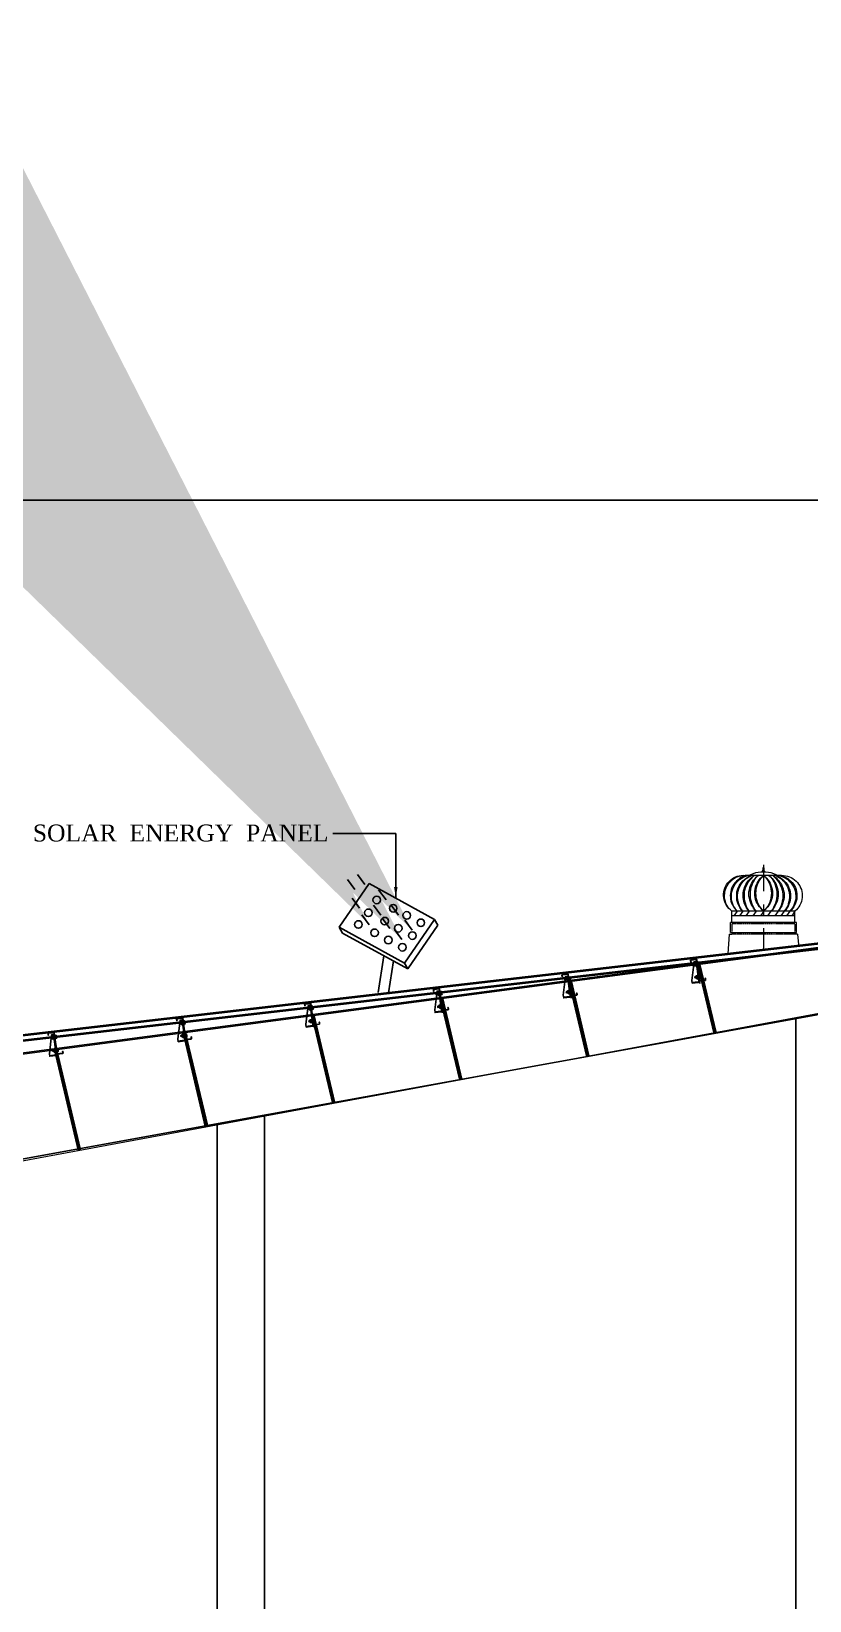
# Model space of a CAD drawing. Header units: metres. Extents: x 98347 to 98865, y -7394 to -7177.
# Drawn here: x 98578.11 to 98585.5, y -7303.93 to -7289.02 of the extents above; entities that cross this region are included whole.
import ezdxf

# ---------------------------------------------------------------- set-up
doc = ezdxf.new("R2010")
doc.units = ezdxf.units.M
doc.header["$LTSCALE"] = 0.5
doc.header["$MEASUREMENT"] = 0
doc.linetypes.add('DASHDOT', pattern=[1, 0.5, -0.25, 0, -0.25])
doc.layers.get('0').update_dxf_attribs({"color": 30, "lineweight": 40})
for name, color, linetype in [('COLUMN', 5, 'Continuous'), ('JSC-1A-Thin', 254, 'Continuous'), ('JSC-G-Grid Line', 250, 'DASHDOT'), ('JSC-H-Dimension', 251, 'Continuous'), ('JSC-U-Steel', 21, 'Continuous'), ('OBJ', 5, 'Continuous')]:
    doc.layers.add(name, color=color, linetype=linetype)
for name, color, linetype, lineweight in [('DIM', 5, 'Continuous', 25), ('JSC-4D-Bolt', 240, 'Continuous', 18), ('STEEL', 7, 'Continuous', 9)]:
    doc.layers.add(name, color=color, linetype=linetype, lineweight=lineweight)
doc.styles.add('DIM', font='times.ttf')
doc.styles.get("Standard").update_dxf_attribs({"font": 'times.ttf'})
doc.styles.add('style1', font='pala.ttf')
doc.dimstyles.new('Copy(5) of Standard1', dxfattribs={"dimtxt": 9, "dimasz": 12, "dimexe": 0, "dimexo": 0, "dimgap": 0.8, "dimtad": 2, "dimtoh": 1, "dimdec": 1, "dimlfac": 1.025, "dimzin": 0, "dimdsep": 46, "dimlunit": 4, "dimtxsty": 'style1', "dimcen": 0, "dimclrd": 4, "dimclre": 4, "dimclrt": 3, "dimazin": 0, "dimtfac": 1, "dimtdec": 1, "dimtofl": 0, "dimtmove": 1, "dimatfit": 2, "dimfxl": 0, "dimfrac": 2, "dimtolj": 1, "dimtzin": 0, "dimlwd": -1, "dimlwe": -1, "dimarcsym": 0})
doc.dimstyles.get("Standard").update_dxf_attribs({"dimtxt": 0.18, "dimasz": 0.18, "dimexe": 0.18, "dimexo": 0.0625, "dimgap": 0.09, "dimtad": 0, "dimtih": 1, "dimtoh": 1, "dimdec": 4, "dimzin": 0, "dimdsep": 46, "dimlunit": 4, "dimtxsty": 'Standard', "dimcen": 0.09, "dimadec": 0, "dimazin": 0, "dimtfac": 1, "dimtdec": 4, "dimtofl": 0, "dimtmove": 0, "dimatfit": 3, "dimfxl": 0, "dimtolj": 1, "dimtzin": 0, "dimarcsym": 0})

# ---------------------------------------------------------------- blocks, each defined once
blk = doc.blocks.new('A$C634C78A7')
at = {"layer": 'JSC-4D-Bolt', "linetype": 'Continuous', "lineweight": 9}
for p, q in [((-82.8, 84.9), (-82.8, 97.4)), ((-53.3, 91.1), (-82.8, 91.1)), ((-82.1, 99.5), (-76.7, 99.5)), ((-82.1, 95.3), (-61.5, 95.3)), ((-82.1, 87), (-61.5, 87)), ((-82.1, 82.8), (-76.7, 82.8)), ((-79.4, 91.1), (-67.1, 91.1)), ((-76.7, 82.8), (-76.7, 99.5)), ((-66.6, 91.1), (-76.5, 91.1)), ((-74.7, 82.8), (-74.7, 99.5)), ((-70.3, 82.8), (-70.3, 99.5)), ((-61.5, 99.5), (-68.3, 99.5)), ((-68.3, 82.8), (-68.3, 99.5)), ((-61.5, 82.8), (-68.3, 82.8)), ((-60.8, 84.9), (-60.8, 97.4)), ((-60.8, 95), (-60.3, 94.6)), ((-58.4, 87.7), (-60.8, 94.1)), ((-58.9, 87), (-60.8, 92.1)), ((-59.9, 87.7), (-60.8, 90.1)), ((-60.4, 87), (-60.8, 88.1)), ((-60.8, 87), (-60.4, 87)), ((-60.4, 87), (-59.9, 87.7)), ((-60.3, 94.6), (-59.8, 95.3)), ((-57.4, 87), (-60.3, 94.6)), ((-59.9, 87.7), (-58.9, 87)), ((-56.9, 87.7), (-59.8, 95.3)), ((-59.8, 95.3), (-58.8, 94.6)), ((-58.9, 87), (-58.4, 87.7)), ((-58.8, 94.6), (-58.3, 95.3)), ((-55.9, 87), (-58.8, 94.6)), ((-58.4, 87.7), (-57.4, 87)), ((-55.5, 87.7), (-58.3, 95.3)), ((-58.3, 95.3), (-57.3, 94.6)), ((-57.4, 87), (-56.9, 87.7)), ((-57.3, 94.6), (-56.8, 95.3)), ((-54.5, 87), (-57.3, 94.6)), ((-56.9, 87.7), (-55.9, 87)), ((-54, 87.7), (-56.8, 95.3)), ((-56.8, 95.3), (-55.8, 94.6)), ((-55.9, 87), (-55.5, 87.7)), ((-55.8, 94.6), (-55.3, 95.3)), ((-54.1, 90), (-55.8, 94.6)), ((-55.5, 87.7), (-54.5, 87)), ((-54.2, 92.3), (-55.3, 95.3)), ((-55.3, 95.3), (-54.3, 94.6)), ((-54.5, 87), (-54, 87.7)), ((-54, 87.7), (-54.3, 94.6)), ((-54.3, 94.6), (-53.3, 91.1)), ((-54, 87.7), (-53.3, 91.1)), ((-82.8, 19.9), (-82.8, 32.5)), ((-53.3, 26.2), (-82.8, 26.2)), ((-82.1, 34.5), (-76.7, 34.5)), ((-82.1, 30.4), (-61.5, 30.4)), ((-82.1, 22), (-61.5, 22)), ((-82.1, 17.8), (-76.7, 17.8)), ((-79.4, 26.2), (-67.1, 26.2)), ((-76.7, 17.8), (-76.7, 34.5)), ((-66.6, 26.2), (-76.5, 26.2)), ((-74.7, 17.8), (-74.7, 34.5)), ((-70.3, 17.8), (-70.3, 34.5)), ((-61.5, 34.5), (-68.3, 34.5)), ((-68.3, 17.8), (-68.3, 34.5)), ((-61.5, 17.8), (-68.3, 17.8)), ((-60.8, 19.9), (-60.8, 32.5)), ((-60.8, 30), (-60.3, 29.7)), ((-58.4, 22.7), (-60.8, 29.1)), ((-58.9, 22), (-60.8, 27.1)), ((-59.9, 22.7), (-60.8, 25.1)), ((-60.4, 22), (-60.8, 23.1)), ((-60.8, 22), (-60.4, 22)), ((-60.4, 22), (-59.9, 22.7)), ((-60.3, 29.7), (-59.8, 30.4)), ((-57.4, 22), (-60.3, 29.7)), ((-59.9, 22.7), (-58.9, 22)), ((-56.9, 22.7), (-59.8, 30.4)), ((-59.8, 30.4), (-58.8, 29.7)), ((-58.9, 22), (-58.4, 22.7)), ((-58.8, 29.7), (-58.3, 30.4)), ((-55.9, 22), (-58.8, 29.7)), ((-58.4, 22.7), (-57.4, 22)), ((-55.5, 22.7), (-58.3, 30.4)), ((-58.3, 30.4), (-57.3, 29.7)), ((-57.4, 22), (-56.9, 22.7)), ((-57.3, 29.7), (-56.8, 30.4)), ((-54.5, 22), (-57.3, 29.7)), ((-56.9, 22.7), (-55.9, 22)), ((-54, 22.7), (-56.8, 30.4)), ((-56.8, 30.4), (-55.8, 29.7)), ((-55.9, 22), (-55.5, 22.7)), ((-55.8, 29.7), (-55.3, 30.4)), ((-54.1, 25), (-55.8, 29.7)), ((-55.5, 22.7), (-54.5, 22)), ((-54.2, 27.4), (-55.3, 30.4)), ((-55.3, 30.4), (-54.3, 29.7)), ((-54.5, 22), (-54, 22.7)), ((-54, 22.7), (-54.3, 29.7)), ((-54.3, 29.7), (-53.3, 26.2)), ((-54, 22.7), (-53.3, 26.2))]:
    blk.add_line(p, q, dxfattribs=at)
for centre, radius, start, end in [((-79.3, 97.4), 3.48, 143.12983, 216.86963), ((-69.9, 91.1), 12.9, 161.07509, 198.92437), ((-79.3, 84.9), 3.48, 143.12983, 216.86963), ((-75.7, 99.5), 1, 0, 180), ((-75.7, 82.8), 1, 180, 0), ((-69.3, 99.5), 1, 0, 180), ((-69.3, 82.8), 1, 180, 0), ((-64.3, 97.4), 3.48, 323.12983, 36.86963), ((-73.7, 91.1), 12.9, 341.07509, 18.92437), ((-64.3, 84.9), 3.48, 323.12983, 36.86963), ((-79.3, 32.5), 3.48, 143.12983, 216.86963), ((-69.9, 26.2), 12.9, 161.07509, 198.92437), ((-79.3, 19.9), 3.48, 143.12983, 216.86963), ((-75.7, 34.5), 1, 0, 180), ((-75.7, 17.8), 1, 180, 0), ((-69.3, 34.5), 1, 0, 180), ((-69.3, 17.8), 1, 180, 0), ((-64.3, 32.5), 3.48, 323.12983, 36.86963), ((-73.7, 26.2), 12.9, 341.07509, 18.92437), ((-64.3, 19.9), 3.48, 323.12983, 36.86963)]:
    blk.add_arc(centre, radius, start, end, dxfattribs=at)
at = {"layer": 'JSC-G-Grid Line'}
blk.add_line((-73.4, 121.1), (-73.4, -5.8), dxfattribs=at)
at = {"layer": 'JSC-U-Steel'}
for points in [[(-44.6, 105), (-43.3, 105), (-43.3, 112.8, 0.414214), (-45.9, 115.4), (-72.1, 115.4, 0.414214), (-74.7, 112.8), (-74.7, 9.1, -0.414214), (-77.4, 6.5), (-100.9, 6.5, -0.414214), (-103.5, 9.1), (-103.5, 15.6), (-104.8, 15.6), (-104.8, 7.8, 0.414214), (-102.2, 5.1), (-76, 5.1, 0.414214), (-73.4, 7.8), (-73.4, 111.5, -0.414214), (-70.8, 114.1), (-47.3, 114.1, -0.414214), (-44.6, 111.5), (-44.6, 105)], [(-70.3, 104.8), (-70.3, 5.8, 0.414214), (-67.6, 3.1), (-36.7, 3.1)]]:
    blk.add_lwpolyline(points, format="xyb", dxfattribs=at)
blk.add_lwpolyline([(-36.7, 13.1), (-36.7, 0), (-67.6, 0, -0.414214), (-73.4, 5.8), (-73.4, 104.8), (-60.3, 104.8)], format="xyb", close=True, dxfattribs=at)
blk = doc.blocks.new('VGSGGG')
at = {"layer": 'JSC-1A-Thin', "lineweight": 9, "extrusion": (-0.000697341, -0.000131776, 1)}
blk.add_line((93333.973, -4535.175, 0), (93333.983, -4535.274), dxfattribs=at)
at = {"layer": 'JSC-1A-Thin', "lineweight": 9, "extrusion": (-0.000697341, -0.000131776, 1), "elevation": -64.488}
for points in [[(93333.327, -4534.965), (93333.312, -4534.954), (93333.299, -4534.94), (93333.286, -4534.926), (93333.276, -4534.911), (93333.266, -4534.894), (93333.259, -4534.878), (93333.254, -4534.859), (93333.25, -4534.84), (93333.248, -4534.821), (93333.248, -4534.802), (93333.25, -4534.783), (93333.254, -4534.765), (93333.259, -4534.747), (93333.267, -4534.73), (93333.276, -4534.714), (93333.287, -4534.698), (93333.3, -4534.683), (93333.313, -4534.671), (93333.328, -4534.659), (93333.343, -4534.65), (93333.361, -4534.641), (93333.378, -4534.634), (93333.397, -4534.629), (93333.415, -4534.626), (93333.434, -4534.625), (93333.453, -4534.626)], [(93333.326, -4534.966), (93333.312, -4534.954), (93333.299, -4534.939), (93333.288, -4534.924), (93333.278, -4534.908), (93333.27, -4534.89), (93333.265, -4534.873), (93333.26, -4534.855), (93333.257, -4534.836), (93333.257, -4534.817), (93333.258, -4534.798), (93333.261, -4534.779), (93333.266, -4534.76), (93333.272, -4534.743), (93333.281, -4534.725), (93333.291, -4534.709), (93333.302, -4534.695), (93333.315, -4534.681), (93333.329, -4534.668), (93333.345, -4534.656), (93333.361, -4534.647), (93333.378, -4534.64), (93333.396, -4534.633), (93333.415, -4534.629), (93333.433, -4534.627), (93333.452, -4534.626)], [(93333.489, -4534.626), (93333.47, -4534.628), (93333.451, -4534.633), (93333.433, -4534.639), (93333.416, -4534.647), (93333.4, -4534.656), (93333.385, -4534.668), (93333.37, -4534.68), (93333.357, -4534.694), (93333.345, -4534.708), (93333.336, -4534.725), (93333.327, -4534.742), (93333.32, -4534.76), (93333.315, -4534.778), (93333.312, -4534.797), (93333.311, -4534.816), (93333.312, -4534.835), (93333.314, -4534.853), (93333.318, -4534.872), (93333.324, -4534.89), (93333.332, -4534.907), (93333.341, -4534.924), (93333.351, -4534.939), (93333.364, -4534.954), (93333.378, -4534.966), (93333.365, -4534.951), (93333.353, -4534.935), (93333.343, -4534.918), (93333.336, -4534.9), (93333.329, -4534.881), (93333.324, -4534.862), (93333.322, -4534.842), (93333.322, -4534.821), (93333.323, -4534.802), (93333.326, -4534.783), (93333.332, -4534.763), (93333.339, -4534.745), (93333.347, -4534.727), (93333.358, -4534.71), (93333.37, -4534.695), (93333.384, -4534.68), (93333.398, -4534.666), (93333.414, -4534.655), (93333.432, -4534.645), (93333.45, -4534.637), (93333.468, -4534.631), (93333.488, -4534.627)], [(93333.431, -4534.966), (93333.418, -4534.952), (93333.406, -4534.936), (93333.395, -4534.918), (93333.387, -4534.9), (93333.38, -4534.882), (93333.375, -4534.862), (93333.372, -4534.842), (93333.372, -4534.823), (93333.372, -4534.802), (93333.375, -4534.782), (93333.38, -4534.763), (93333.387, -4534.744), (93333.395, -4534.726), (93333.405, -4534.709), (93333.418, -4534.693), (93333.431, -4534.678), (93333.445, -4534.664), (93333.461, -4534.652), (93333.478, -4534.642), (93333.496, -4534.633), (93333.515, -4534.627)], [(93333.431, -4534.965), (93333.419, -4534.949), (93333.409, -4534.933), (93333.399, -4534.915), (93333.392, -4534.896), (93333.387, -4534.875), (93333.383, -4534.855), (93333.381, -4534.836), (93333.381, -4534.815), (93333.383, -4534.794), (93333.387, -4534.775), (93333.393, -4534.755), (93333.401, -4534.736), (93333.41, -4534.719), (93333.421, -4534.701), (93333.433, -4534.685), (93333.447, -4534.671), (93333.463, -4534.657), (93333.479, -4534.645), (93333.497, -4534.635), (93333.515, -4534.626)], [(93333.489, -4534.966), (93333.477, -4534.951), (93333.465, -4534.933), (93333.456, -4534.915), (93333.447, -4534.896), (93333.441, -4534.875), (93333.437, -4534.855), (93333.433, -4534.835), (93333.433, -4534.815), (93333.434, -4534.793), (93333.437, -4534.773), (93333.442, -4534.753), (93333.45, -4534.733), (93333.458, -4534.714), (93333.468, -4534.696), (93333.481, -4534.679), (93333.494, -4534.664), (93333.51, -4534.65), (93333.525, -4534.637), (93333.543, -4534.625)], [(93333.492, -4534.966), (93333.48, -4534.949), (93333.47, -4534.93), (93333.461, -4534.911), (93333.455, -4534.89), (93333.45, -4534.87), (93333.446, -4534.848), (93333.445, -4534.827), (93333.445, -4534.806), (93333.447, -4534.785), (93333.451, -4534.765), (93333.457, -4534.744), (93333.465, -4534.724), (93333.475, -4534.705), (93333.485, -4534.687), (93333.498, -4534.67), (93333.512, -4534.654), (93333.527, -4534.639), (93333.543, -4534.625)], [(93333.799, -4534.626), (93333.453, -4534.626)], [(93333.485, -4534.626), (93333.507, -4534.616), (93333.531, -4534.607), (93333.554, -4534.6), (93333.577, -4534.595), (93333.602, -4534.592), (93333.626, -4534.591), (93333.65, -4534.592), (93333.675, -4534.595), (93333.698, -4534.6), (93333.722, -4534.607), (93333.745, -4534.616), (93333.767, -4534.626)], [(93333.558, -4534.967), (93333.544, -4534.952), (93333.532, -4534.936), (93333.521, -4534.919), (93333.511, -4534.901), (93333.503, -4534.882), (93333.497, -4534.863), (93333.493, -4534.843), (93333.489, -4534.823), (93333.489, -4534.802), (93333.489, -4534.782), (93333.493, -4534.762), (93333.498, -4534.742), (93333.504, -4534.723), (93333.512, -4534.704), (93333.523, -4534.687), (93333.533, -4534.67), (93333.547, -4534.654), (93333.561, -4534.639), (93333.577, -4534.626)], [(93333.559, -4534.966), (93333.546, -4534.949), (93333.534, -4534.93), (93333.524, -4534.91), (93333.516, -4534.89), (93333.51, -4534.869), (93333.505, -4534.847), (93333.502, -4534.825), (93333.502, -4534.803), (93333.503, -4534.781), (93333.506, -4534.76), (93333.511, -4534.737), (93333.518, -4534.717), (93333.526, -4534.697), (93333.537, -4534.677), (93333.548, -4534.659), (93333.562, -4534.641), (93333.577, -4534.625)], [(93333.63, -4534.965), (93333.615, -4534.953), (93333.601, -4534.939), (93333.588, -4534.925), (93333.577, -4534.909), (93333.567, -4534.891), (93333.558, -4534.873), (93333.552, -4534.855), (93333.548, -4534.836), (93333.544, -4534.816), (93333.544, -4534.796), (93333.544, -4534.776), (93333.548, -4534.757), (93333.552, -4534.737), (93333.558, -4534.719), (93333.566, -4534.701), (93333.575, -4534.684), (93333.586, -4534.668), (93333.599, -4534.653), (93333.613, -4534.639), (93333.629, -4534.626)], [(93333.63, -4534.966), (93333.615, -4534.951), (93333.602, -4534.935), (93333.589, -4534.917), (93333.579, -4534.899), (93333.57, -4534.88), (93333.564, -4534.859), (93333.558, -4534.838), (93333.556, -4534.817), (93333.555, -4534.796), (93333.556, -4534.775), (93333.558, -4534.754), (93333.564, -4534.733), (93333.57, -4534.713), (93333.579, -4534.693), (93333.589, -4534.675), (93333.602, -4534.657), (93333.615, -4534.641), (93333.63, -4534.626)], [(93333.638, -4534.583), (93333.615, -4534.583), (93333.615, -4534.591), (93333.638, -4534.591), (93333.638, -4534.583)], [(93333.631, -4534.554), (93333.622, -4534.554)], [(93333.622, -4534.554), (93333.622, -4534.583)], [(93333.627, -4534.626), (93333.642, -4534.639), (93333.656, -4534.653), (93333.669, -4534.668), (93333.68, -4534.684), (93333.69, -4534.701), (93333.698, -4534.719), (93333.704, -4534.737), (93333.708, -4534.757), (93333.711, -4534.776), (93333.712, -4534.796), (93333.711, -4534.816), (93333.708, -4534.836), (93333.703, -4534.855), (93333.697, -4534.873), (93333.689, -4534.891), (93333.679, -4534.909), (93333.668, -4534.925), (93333.655, -4534.939), (93333.641, -4534.953), (93333.625, -4534.965)], [(93333.626, -4534.626), (93333.642, -4534.641), (93333.655, -4534.657), (93333.667, -4534.675), (93333.677, -4534.693), (93333.686, -4534.713), (93333.693, -4534.733), (93333.698, -4534.754), (93333.701, -4534.775), (93333.702, -4534.796), (93333.701, -4534.817), (93333.698, -4534.838), (93333.693, -4534.859), (93333.686, -4534.88), (93333.677, -4534.899), (93333.667, -4534.917), (93333.655, -4534.935), (93333.642, -4534.951), (93333.626, -4534.966)], [(93333.631, -4534.554), (93333.631, -4534.583)], [(93333.679, -4534.626), (93333.694, -4534.639), (93333.709, -4534.654), (93333.722, -4534.67), (93333.733, -4534.687), (93333.743, -4534.704), (93333.751, -4534.723), (93333.758, -4534.742), (93333.763, -4534.762), (93333.766, -4534.782), (93333.767, -4534.802), (93333.766, -4534.823), (93333.763, -4534.843), (93333.759, -4534.863), (93333.753, -4534.882), (93333.744, -4534.901), (93333.735, -4534.919), (93333.723, -4534.936), (93333.711, -4534.952), (93333.697, -4534.967)], [(93333.679, -4534.625), (93333.694, -4534.641), (93333.708, -4534.659), (93333.72, -4534.677), (93333.73, -4534.697), (93333.739, -4534.717), (93333.745, -4534.737), (93333.751, -4534.76), (93333.753, -4534.781), (93333.755, -4534.803), (93333.754, -4534.825), (93333.751, -4534.847), (93333.747, -4534.869), (93333.74, -4534.89), (93333.732, -4534.91), (93333.722, -4534.93), (93333.711, -4534.949), (93333.697, -4534.966)], [(93333.713, -4534.625), (93333.73, -4534.637), (93333.746, -4534.65), (93333.761, -4534.664), (93333.775, -4534.679), (93333.787, -4534.696), (93333.797, -4534.714), (93333.806, -4534.733), (93333.813, -4534.753), (93333.818, -4534.773), (93333.822, -4534.793), (93333.823, -4534.815), (93333.822, -4534.835), (93333.82, -4534.855), (93333.815, -4534.875), (93333.809, -4534.896), (93333.8, -4534.915), (93333.79, -4534.933), (93333.779, -4534.951), (93333.766, -4534.966)], [(93333.713, -4534.625), (93333.729, -4534.639), (93333.744, -4534.654), (93333.758, -4534.67), (93333.77, -4534.687), (93333.781, -4534.705), (93333.79, -4534.724), (93333.799, -4534.744), (93333.805, -4534.765), (93333.808, -4534.785), (93333.811, -4534.806), (93333.811, -4534.827), (93333.81, -4534.848), (93333.806, -4534.87), (93333.801, -4534.89), (93333.794, -4534.911), (93333.786, -4534.93), (93333.776, -4534.949), (93333.763, -4534.966)], [(93333.74, -4534.626), (93333.759, -4534.635), (93333.776, -4534.645), (93333.793, -4534.657), (93333.808, -4534.671), (93333.822, -4534.685), (93333.834, -4534.701), (93333.845, -4534.719), (93333.855, -4534.736), (93333.862, -4534.755), (93333.868, -4534.775), (93333.872, -4534.794), (93333.875, -4534.815), (93333.875, -4534.836), (93333.872, -4534.855), (93333.869, -4534.875), (93333.863, -4534.896), (93333.857, -4534.915), (93333.847, -4534.933), (93333.836, -4534.949), (93333.824, -4534.965)], [(93333.74, -4534.627), (93333.759, -4534.633), (93333.778, -4534.642), (93333.794, -4534.652), (93333.811, -4534.664), (93333.825, -4534.678), (93333.838, -4534.693), (93333.851, -4534.709), (93333.861, -4534.726), (93333.869, -4534.744), (93333.876, -4534.763), (93333.88, -4534.782), (93333.884, -4534.802), (93333.884, -4534.823), (93333.884, -4534.842), (93333.88, -4534.862), (93333.876, -4534.882), (93333.869, -4534.9), (93333.86, -4534.918), (93333.85, -4534.936), (93333.838, -4534.952), (93333.824, -4534.966)], [(93333.767, -4534.626), (93333.786, -4534.628), (93333.805, -4534.633), (93333.823, -4534.639), (93333.84, -4534.647), (93333.857, -4534.656), (93333.872, -4534.668), (93333.886, -4534.68), (93333.899, -4534.694), (93333.912, -4534.708), (93333.921, -4534.725), (93333.93, -4534.742), (93333.936, -4534.76), (93333.941, -4534.778), (93333.944, -4534.797), (93333.945, -4534.816), (93333.945, -4534.835), (93333.943, -4534.853), (93333.939, -4534.872), (93333.932, -4534.89), (93333.924, -4534.907), (93333.916, -4534.924), (93333.905, -4534.939), (93333.893, -4534.954), (93333.878, -4534.966)], [(93333.767, -4534.627), (93333.787, -4534.631), (93333.805, -4534.637), (93333.824, -4534.645), (93333.841, -4534.655), (93333.857, -4534.666), (93333.872, -4534.68), (93333.886, -4534.695), (93333.897, -4534.71), (93333.908, -4534.727), (93333.917, -4534.745), (93333.924, -4534.763), (93333.93, -4534.783), (93333.932, -4534.802), (93333.934, -4534.821), (93333.933, -4534.842), (93333.931, -4534.862), (93333.926, -4534.881), (93333.92, -4534.9), (93333.912, -4534.918), (93333.903, -4534.935), (93333.891, -4534.951), (93333.878, -4534.966)], [(93333.799, -4534.626), (93333.818, -4534.627), (93333.836, -4534.629), (93333.856, -4534.633), (93333.873, -4534.64), (93333.891, -4534.647), (93333.907, -4534.656), (93333.923, -4534.668), (93333.937, -4534.681), (93333.95, -4534.695), (93333.961, -4534.709), (93333.971, -4534.725), (93333.98, -4534.743), (93333.987, -4534.76), (93333.991, -4534.779), (93333.994, -4534.798), (93333.995, -4534.817), (93333.995, -4534.836), (93333.991, -4534.855), (93333.987, -4534.873), (93333.981, -4534.89), (93333.973, -4534.908), (93333.964, -4534.924), (93333.953, -4534.939), (93333.94, -4534.954), (93333.926, -4534.966)], [(93333.941, -4535.075), (93333.312, -4535.075)], [(93333.312, -4535.17), (93333.941, -4535.17), (93333.941, -4535.075)], [(93333.312, -4535.17), (93333.312, -4535.075)], [(93333.926, -4534.966), (93333.326, -4534.966)], [(93333.326, -4535.075), (93333.326, -4534.966)], [(93333.926, -4535.009), (93333.326, -4535.009)], [(93333.328, -4535.085), (93333.326, -4535.085)], [(93333.326, -4535.085), (93333.326, -4535.087)], [(93333.326, -4535.088), (93333.326, -4535.089)], [(93333.326, -4535.091), (93333.326, -4535.092)], [(93333.33, -4535.085), (93333.328, -4535.085)], [(93333.332, -4535.085), (93333.331, -4535.085)], [(93333.336, -4535.085), (93333.333, -4535.085)], [(93333.338, -4535.085), (93333.337, -4535.085)], [(93333.341, -4535.085), (93333.339, -4535.085)], [(93333.343, -4535.085), (93333.341, -4535.085)], [(93333.376, -4534.966), (93333.345, -4535.009)], [(93333.347, -4535.085), (93333.345, -4535.085)], [(93333.349, -4535.085), (93333.347, -4535.085)], [(93333.351, -4535.085), (93333.35, -4535.085)], [(93333.355, -4535.085), (93333.352, -4535.085)], [(93333.357, -4535.085), (93333.355, -4535.085)], [(93333.36, -4535.085), (93333.358, -4535.085)], [(93333.363, -4535.085), (93333.36, -4535.085)], [(93333.366, -4535.085), (93333.364, -4535.085)], [(93333.368, -4535.085), (93333.366, -4535.085)], [(93333.37, -4535.085), (93333.369, -4535.085)], [(93333.374, -4535.085), (93333.372, -4535.085)], [(93333.376, -4535.085), (93333.374, -4535.085)], [(93333.378, -4535.085), (93333.377, -4535.085)], [(93333.382, -4535.085), (93333.379, -4535.085)], [(93333.385, -4535.085), (93333.383, -4535.085)], [(93333.387, -4535.085), (93333.385, -4535.085)], [(93333.39, -4535.085), (93333.388, -4535.085)], [(93333.393, -4535.085), (93333.391, -4535.085)], [(93333.395, -4535.085), (93333.393, -4535.085)], [(93333.397, -4535.085), (93333.396, -4535.085)], [(93333.401, -4535.085), (93333.398, -4535.085)], [(93333.431, -4534.966), (93333.399, -4535.009)], [(93333.404, -4535.085), (93333.401, -4535.085)], [(93333.406, -4535.085), (93333.404, -4535.085)], [(93333.409, -4535.085), (93333.407, -4535.085)], [(93333.412, -4535.085), (93333.41, -4535.085)], [(93333.414, -4535.085), (93333.412, -4535.085)], [(93333.416, -4535.085), (93333.415, -4535.085)], [(93333.42, -4535.085), (93333.418, -4535.085)], [(93333.422, -4535.085), (93333.42, -4535.085)], [(93333.424, -4535.085), (93333.423, -4535.085)], [(93333.428, -4535.085), (93333.427, -4535.085)], [(93333.431, -4535.085), (93333.429, -4535.085)], [(93333.433, -4535.085), (93333.431, -4535.085)], [(93333.436, -4535.085), (93333.434, -4535.085)], [(93333.439, -4535.085), (93333.437, -4535.085)], [(93333.441, -4535.085), (93333.439, -4535.085)], [(93333.443, -4535.085), (93333.442, -4535.085)], [(93333.447, -4535.085), (93333.445, -4535.085)], [(93333.45, -4535.085), (93333.447, -4535.085)], [(93333.452, -4535.085), (93333.45, -4535.085)], [(93333.455, -4535.085), (93333.453, -4535.085)], [(93333.458, -4535.085), (93333.456, -4535.085)], [(93333.491, -4534.966), (93333.458, -4535.009)], [(93333.46, -4535.085), (93333.458, -4535.085)], [(93333.463, -4535.085), (93333.461, -4535.085)], [(93333.466, -4535.085), (93333.464, -4535.085)], [(93333.468, -4535.085), (93333.466, -4535.085)], [(93333.47, -4535.085), (93333.469, -4535.085)], [(93333.474, -4535.085), (93333.473, -4535.085)], [(93333.477, -4535.085), (93333.475, -4535.085)], [(93333.479, -4535.085), (93333.477, -4535.085)], [(93333.482, -4535.085), (93333.48, -4535.085)], [(93333.485, -4535.085), (93333.483, -4535.085)], [(93333.487, -4535.085), (93333.485, -4535.085)], [(93333.489, -4535.085), (93333.488, -4535.085)], [(93333.493, -4535.085), (93333.491, -4535.085)], [(93333.496, -4535.085), (93333.493, -4535.085)], [(93333.498, -4535.085), (93333.496, -4535.085)], [(93333.501, -4535.085), (93333.5, -4535.085)], [(93333.504, -4535.085), (93333.502, -4535.085)], [(93333.506, -4535.085), (93333.504, -4535.085)], [(93333.509, -4535.085), (93333.507, -4535.085)], [(93333.512, -4535.085), (93333.51, -4535.085)], [(93333.514, -4535.085), (93333.512, -4535.085)], [(93333.518, -4535.085), (93333.515, -4535.085)], [(93333.52, -4535.085), (93333.519, -4535.085)], [(93333.523, -4535.085), (93333.521, -4535.085)], [(93333.525, -4535.085), (93333.523, -4535.085)], [(93333.528, -4535.085), (93333.526, -4535.085)], [(93333.558, -4534.966), (93333.527, -4535.009)], [(93333.531, -4535.085), (93333.529, -4535.085)], [(93333.533, -4535.085), (93333.531, -4535.085)], [(93333.537, -4535.085), (93333.534, -4535.085)], [(93333.539, -4535.085), (93333.537, -4535.085)], [(93333.542, -4535.085), (93333.54, -4535.085)], [(93333.544, -4535.085), (93333.542, -4535.085)], [(93333.548, -4535.085), (93333.546, -4535.085)], [(93333.55, -4535.085), (93333.548, -4535.085)], [(93333.552, -4535.085), (93333.55, -4535.085)], [(93333.556, -4535.085), (93333.553, -4535.085)], [(93333.558, -4535.085), (93333.556, -4535.085)], [(93333.56, -4535.085), (93333.559, -4535.085)], [(93333.564, -4535.085), (93333.561, -4535.085)], [(93333.567, -4535.085), (93333.565, -4535.085)], [(93333.569, -4535.085), (93333.567, -4535.085)], [(93333.571, -4535.085), (93333.569, -4535.085)], [(93333.575, -4535.085), (93333.573, -4535.085)], [(93333.577, -4535.085), (93333.575, -4535.085)], [(93333.579, -4535.085), (93333.578, -4535.085)], [(93333.583, -4535.085), (93333.58, -4535.085)], [(93333.585, -4535.085), (93333.583, -4535.085)], [(93333.588, -4535.085), (93333.586, -4535.085)], [(93333.591, -4535.085), (93333.588, -4535.085)], [(93333.594, -4535.085), (93333.592, -4535.085)], [(93333.596, -4535.085), (93333.594, -4535.085)], [(93333.629, -4534.966), (93333.598, -4535.009)], [(93333.598, -4535.085), (93333.597, -4535.085)], [(93333.602, -4535.085), (93333.599, -4535.085)], [(93333.604, -4535.085), (93333.602, -4535.085)], [(93333.606, -4535.085), (93333.605, -4535.085)], [(93333.61, -4535.085), (93333.607, -4535.085)], [(93333.613, -4535.085), (93333.611, -4535.085)], [(93333.615, -4535.085), (93333.613, -4535.085)], [(93333.617, -4535.085), (93333.616, -4535.085)], [(93333.621, -4535.085), (93333.619, -4535.085)], [(93333.623, -4535.085), (93333.621, -4535.085)], [(93333.625, -4535.085), (93333.624, -4535.085)], [(93333.629, -4535.085), (93333.626, -4535.085)], [(93333.631, -4535.085), (93333.629, -4535.085)], [(93333.633, -4535.085), (93333.632, -4535.085)], [(93333.637, -4535.085), (93333.635, -4535.085)], [(93333.64, -4535.085), (93333.638, -4535.085)], [(93333.642, -4535.085), (93333.64, -4535.085)], [(93333.644, -4535.085), (93333.643, -4535.085)], [(93333.648, -4535.085), (93333.646, -4535.085)], [(93333.65, -4535.085), (93333.648, -4535.085)], [(93333.652, -4535.085), (93333.651, -4535.085)], [(93333.656, -4535.085), (93333.654, -4535.085)], [(93333.659, -4535.085), (93333.656, -4535.085)], [(93333.661, -4535.085), (93333.659, -4535.085)], [(93333.664, -4535.085), (93333.662, -4535.085)], [(93333.667, -4535.085), (93333.665, -4535.085)], [(93333.697, -4534.966), (93333.666, -4535.009)], [(93333.669, -4535.085), (93333.667, -4535.085)], [(93333.671, -4535.085), (93333.67, -4535.085)], [(93333.675, -4535.085), (93333.673, -4535.085)], [(93333.677, -4535.085), (93333.675, -4535.085)], [(93333.68, -4535.085), (93333.678, -4535.085)], [(93333.683, -4535.085), (93333.681, -4535.085)], [(93333.686, -4535.085), (93333.684, -4535.085)], [(93333.688, -4535.085), (93333.686, -4535.085)], [(93333.69, -4535.085), (93333.689, -4535.085)], [(93333.694, -4535.085), (93333.692, -4535.085)], [(93333.696, -4535.085), (93333.694, -4535.085)], [(93333.699, -4535.085), (93333.697, -4535.085)], [(93333.702, -4535.085), (93333.7, -4535.085)], [(93333.705, -4535.085), (93333.702, -4535.085)], [(93333.707, -4535.085), (93333.705, -4535.085)], [(93333.71, -4535.085), (93333.708, -4535.085)], [(93333.713, -4535.085), (93333.711, -4535.085)], [(93333.715, -4535.085), (93333.713, -4535.085)], [(93333.719, -4535.085), (93333.716, -4535.085)], [(93333.721, -4535.085), (93333.719, -4535.085)], [(93333.723, -4535.085), (93333.721, -4535.085)], [(93333.726, -4535.085), (93333.724, -4535.085)], [(93333.729, -4535.085), (93333.727, -4535.085)], [(93333.732, -4535.085), (93333.73, -4535.085)], [(93333.734, -4535.085), (93333.732, -4535.085)], [(93333.766, -4534.966), (93333.734, -4535.009)], [(93333.738, -4535.085), (93333.735, -4535.085)], [(93333.74, -4535.085), (93333.738, -4535.085)], [(93333.742, -4535.085), (93333.74, -4535.085)], [(93333.745, -4535.085), (93333.743, -4535.085)], [(93333.748, -4535.085), (93333.746, -4535.085)], [(93333.751, -4535.085), (93333.749, -4535.085)], [(93333.753, -4535.085), (93333.751, -4535.085)], [(93333.757, -4535.085), (93333.754, -4535.085)], [(93333.759, -4535.085), (93333.757, -4535.085)], [(93333.761, -4535.085), (93333.759, -4535.085)], [(93333.765, -4535.085), (93333.762, -4535.085)], [(93333.767, -4535.085), (93333.765, -4535.085)], [(93333.769, -4535.085), (93333.768, -4535.085)], [(93333.772, -4535.085), (93333.77, -4535.085)], [(93333.776, -4535.085), (93333.774, -4535.085)], [(93333.778, -4535.085), (93333.776, -4535.085)], [(93333.78, -4535.085), (93333.778, -4535.085)], [(93333.784, -4535.085), (93333.781, -4535.085)], [(93333.786, -4535.085), (93333.784, -4535.085)], [(93333.788, -4535.085), (93333.787, -4535.085)], [(93333.792, -4535.085), (93333.789, -4535.085)], [(93333.794, -4535.085), (93333.792, -4535.085)], [(93333.825, -4534.966), (93333.793, -4535.009)], [(93333.797, -4535.085), (93333.795, -4535.085)], [(93333.799, -4535.085), (93333.797, -4535.085)], [(93333.803, -4535.085), (93333.8, -4535.085)], [(93333.805, -4535.085), (93333.803, -4535.085)], [(93333.807, -4535.085), (93333.806, -4535.085)], [(93333.811, -4535.085), (93333.808, -4535.085)], [(93333.813, -4535.085), (93333.811, -4535.085)], [(93333.815, -4535.085), (93333.814, -4535.085)], [(93333.818, -4535.085), (93333.816, -4535.085)], [(93333.822, -4535.085), (93333.82, -4535.085)], [(93333.824, -4535.085), (93333.822, -4535.085)], [(93333.826, -4535.085), (93333.825, -4535.085)], [(93333.83, -4535.085), (93333.827, -4535.085)], [(93333.832, -4535.085), (93333.83, -4535.085)], [(93333.834, -4535.085), (93333.833, -4535.085)], [(93333.838, -4535.085), (93333.835, -4535.085)], [(93333.84, -4535.085), (93333.838, -4535.085)], [(93333.843, -4535.085), (93333.841, -4535.085)], [(93333.845, -4535.085), (93333.844, -4535.085)], [(93333.878, -4534.966), (93333.847, -4535.009)], [(93333.849, -4535.085), (93333.847, -4535.085)], [(93333.851, -4535.085), (93333.849, -4535.085)], [(93333.853, -4535.085), (93333.852, -4535.085)], [(93333.857, -4535.085), (93333.854, -4535.085)], [(93333.859, -4535.085), (93333.857, -4535.085)], [(93333.861, -4535.085), (93333.86, -4535.085)], [(93333.865, -4535.085), (93333.863, -4535.085)], [(93333.868, -4535.085), (93333.866, -4535.085)], [(93333.87, -4535.085), (93333.868, -4535.085)], [(93333.872, -4535.085), (93333.871, -4535.085)], [(93333.876, -4535.085), (93333.873, -4535.085)], [(93333.878, -4535.085), (93333.876, -4535.085)], [(93333.88, -4535.085), (93333.879, -4535.085)], [(93333.884, -4535.085), (93333.882, -4535.085)], [(93333.886, -4535.085), (93333.884, -4535.085)], [(93333.889, -4535.085), (93333.887, -4535.085)], [(93333.891, -4535.085), (93333.89, -4535.085)], [(93333.895, -4535.085), (93333.893, -4535.085)], [(93333.926, -4534.966), (93333.895, -4535.009)], [(93333.897, -4535.085), (93333.895, -4535.085)], [(93333.899, -4535.085), (93333.898, -4535.085)], [(93333.903, -4535.085), (93333.901, -4535.085)], [(93333.905, -4535.085), (93333.903, -4535.085)], [(93333.908, -4535.085), (93333.906, -4535.085)], [(93333.911, -4535.085), (93333.909, -4535.085)], [(93333.914, -4535.085), (93333.912, -4535.085)], [(93333.916, -4535.085), (93333.914, -4535.085)], [(93333.918, -4535.085), (93333.917, -4535.085)], [(93333.922, -4535.085), (93333.92, -4535.085)], [(93333.924, -4535.085), (93333.922, -4535.085)], [(93333.926, -4535.085), (93333.925, -4535.085)], [(93333.926, -4535.075), (93333.926, -4534.966)], [(93333.926, -4535.085), (93333.926, -4535.087)], [(93333.926, -4535.088), (93333.926, -4535.089)], [(93333.926, -4535.091), (93333.926, -4535.092)], [(93333.301, -4535.184), (93333.287, -4535.372)], [(93333.301, -4535.184), (93333.326, -4535.184)], [(93333.326, -4535.093), (93333.326, -4535.095)], [(93333.326, -4535.095), (93333.326, -4535.098)], [(93333.326, -4535.099), (93333.326, -4535.1)], [(93333.326, -4535.101), (93333.326, -4535.103)], [(93333.326, -4535.103), (93333.326, -4535.106)], [(93333.326, -4535.107), (93333.326, -4535.108)], [(93333.326, -4535.11), (93333.326, -4535.111)], [(93333.326, -4535.112), (93333.326, -4535.114)], [(93333.326, -4535.115), (93333.326, -4535.117)], [(93333.326, -4535.118), (93333.326, -4535.119)], [(93333.326, -4535.12), (93333.326, -4535.122)], [(93333.326, -4535.122), (93333.326, -4535.125)], [(93333.326, -4535.126), (93333.326, -4535.127)], [(93333.326, -4535.128), (93333.326, -4535.13)], [(93333.326, -4535.13), (93333.326, -4535.133)], [(93333.326, -4535.134), (93333.326, -4535.136)], [(93333.326, -4535.137), (93333.326, -4535.138)], [(93333.326, -4535.139), (93333.326, -4535.141)], [(93333.326, -4535.141), (93333.326, -4535.144)], [(93333.326, -4535.145), (93333.326, -4535.146)], [(93333.326, -4535.147), (93333.326, -4535.149)], [(93333.326, -4535.149), (93333.326, -4535.152)], [(93333.326, -4535.153), (93333.326, -4535.155)], [(93333.326, -4535.156), (93333.326, -4535.157)], [(93333.326, -4535.158), (93333.326, -4535.16)], [(93333.326, -4535.161), (93333.326, -4535.163)], [(93333.326, -4535.164), (93333.326, -4535.165)], [(93333.326, -4535.166), (93333.326, -4535.168)], [(93333.326, -4535.168), (93333.326, -4535.171)], [(93333.326, -4535.172), (93333.326, -4535.174)], [(93333.326, -4535.174), (93333.326, -4535.176)], [(93333.326, -4535.177), (93333.326, -4535.179)], [(93333.326, -4535.18), (93333.326, -4535.182)], [(93333.326, -4535.183), (93333.326, -4535.184)], [(93333.328, -4535.184), (93333.326, -4535.184)], [(93333.33, -4535.184), (93333.328, -4535.184)], [(93333.332, -4535.184), (93333.331, -4535.184)], [(93333.336, -4535.184), (93333.333, -4535.184)], [(93333.338, -4535.184), (93333.337, -4535.184)], [(93333.341, -4535.184), (93333.339, -4535.184)], [(93333.343, -4535.184), (93333.341, -4535.184)], [(93333.347, -4535.184), (93333.345, -4535.184)], [(93333.349, -4535.184), (93333.347, -4535.184)], [(93333.351, -4535.184), (93333.35, -4535.184)], [(93333.355, -4535.184), (93333.352, -4535.184)], [(93333.357, -4535.184), (93333.355, -4535.184)], [(93333.36, -4535.184), (93333.358, -4535.184)], [(93333.363, -4535.184), (93333.36, -4535.184)], [(93333.366, -4535.184), (93333.364, -4535.184)], [(93333.368, -4535.184), (93333.366, -4535.184)], [(93333.37, -4535.184), (93333.369, -4535.184)], [(93333.374, -4535.184), (93333.372, -4535.184)], [(93333.376, -4535.184), (93333.374, -4535.184)], [(93333.378, -4535.184), (93333.377, -4535.184)], [(93333.382, -4535.184), (93333.379, -4535.184)], [(93333.385, -4535.184), (93333.383, -4535.184)], [(93333.387, -4535.184), (93333.385, -4535.184)], [(93333.39, -4535.184), (93333.388, -4535.184)], [(93333.393, -4535.184), (93333.391, -4535.184)], [(93333.395, -4535.184), (93333.393, -4535.184)], [(93333.397, -4535.184), (93333.396, -4535.184)], [(93333.401, -4535.184), (93333.398, -4535.184)], [(93333.404, -4535.184), (93333.401, -4535.184)], [(93333.406, -4535.184), (93333.404, -4535.184)], [(93333.409, -4535.184), (93333.407, -4535.184)], [(93333.412, -4535.184), (93333.41, -4535.184)], [(93333.414, -4535.184), (93333.412, -4535.184)], [(93333.416, -4535.184), (93333.415, -4535.184)], [(93333.42, -4535.184), (93333.418, -4535.184)], [(93333.422, -4535.184), (93333.42, -4535.184)], [(93333.424, -4535.184), (93333.423, -4535.184)], [(93333.428, -4535.184), (93333.427, -4535.184)], [(93333.431, -4535.184), (93333.429, -4535.184)], [(93333.433, -4535.184), (93333.431, -4535.184)], [(93333.436, -4535.184), (93333.434, -4535.184)], [(93333.439, -4535.184), (93333.437, -4535.184)], [(93333.441, -4535.184), (93333.439, -4535.184)], [(93333.443, -4535.184), (93333.442, -4535.184)], [(93333.447, -4535.184), (93333.445, -4535.184)], [(93333.45, -4535.184), (93333.447, -4535.184)], [(93333.452, -4535.184), (93333.45, -4535.184)], [(93333.455, -4535.184), (93333.453, -4535.184)], [(93333.458, -4535.184), (93333.456, -4535.184)], [(93333.46, -4535.184), (93333.458, -4535.184)], [(93333.463, -4535.184), (93333.461, -4535.184)], [(93333.466, -4535.184), (93333.464, -4535.184)], [(93333.468, -4535.184), (93333.466, -4535.184)], [(93333.47, -4535.184), (93333.469, -4535.184)], [(93333.474, -4535.184), (93333.473, -4535.184)], [(93333.477, -4535.184), (93333.475, -4535.184)], [(93333.479, -4535.184), (93333.477, -4535.184)], [(93333.482, -4535.184), (93333.48, -4535.184)], [(93333.485, -4535.184), (93333.483, -4535.184)], [(93333.487, -4535.184), (93333.485, -4535.184)], [(93333.489, -4535.184), (93333.488, -4535.184)], [(93333.493, -4535.184), (93333.491, -4535.184)], [(93333.496, -4535.184), (93333.493, -4535.184)], [(93333.498, -4535.184), (93333.496, -4535.184)], [(93333.501, -4535.184), (93333.5, -4535.184)], [(93333.504, -4535.184), (93333.502, -4535.184)], [(93333.506, -4535.184), (93333.504, -4535.184)], [(93333.509, -4535.184), (93333.507, -4535.184)], [(93333.512, -4535.184), (93333.51, -4535.184)], [(93333.514, -4535.184), (93333.512, -4535.184)], [(93333.518, -4535.184), (93333.515, -4535.184)], [(93333.52, -4535.184), (93333.519, -4535.184)], [(93333.523, -4535.184), (93333.521, -4535.184)], [(93333.525, -4535.184), (93333.523, -4535.184)], [(93333.528, -4535.184), (93333.526, -4535.184)], [(93333.531, -4535.184), (93333.529, -4535.184)], [(93333.533, -4535.184), (93333.531, -4535.184)], [(93333.537, -4535.184), (93333.534, -4535.184)], [(93333.539, -4535.184), (93333.537, -4535.184)], [(93333.542, -4535.184), (93333.54, -4535.184)], [(93333.544, -4535.184), (93333.542, -4535.184)], [(93333.548, -4535.184), (93333.546, -4535.184)], [(93333.55, -4535.184), (93333.548, -4535.184)], [(93333.552, -4535.184), (93333.55, -4535.184)], [(93333.556, -4535.184), (93333.553, -4535.184)], [(93333.558, -4535.184), (93333.556, -4535.184)], [(93333.56, -4535.184), (93333.559, -4535.184)], [(93333.564, -4535.184), (93333.561, -4535.184)], [(93333.567, -4535.184), (93333.565, -4535.184)], [(93333.569, -4535.184), (93333.567, -4535.184)], [(93333.571, -4535.184), (93333.569, -4535.184)], [(93333.575, -4535.184), (93333.573, -4535.184)], [(93333.577, -4535.184), (93333.575, -4535.184)], [(93333.579, -4535.184), (93333.578, -4535.184)], [(93333.583, -4535.184), (93333.58, -4535.184)], [(93333.585, -4535.184), (93333.583, -4535.184)], [(93333.588, -4535.184), (93333.586, -4535.184)], [(93333.591, -4535.184), (93333.588, -4535.184)], [(93333.594, -4535.184), (93333.592, -4535.184)], [(93333.596, -4535.184), (93333.594, -4535.184)], [(93333.598, -4535.184), (93333.597, -4535.184)], [(93333.602, -4535.184), (93333.599, -4535.184)], [(93333.604, -4535.184), (93333.602, -4535.184)], [(93333.606, -4535.184), (93333.605, -4535.184)], [(93333.61, -4535.184), (93333.607, -4535.184)], [(93333.613, -4535.184), (93333.611, -4535.184)], [(93333.615, -4535.184), (93333.613, -4535.184)], [(93333.617, -4535.184), (93333.616, -4535.184)], [(93333.621, -4535.184), (93333.619, -4535.184)], [(93333.623, -4535.184), (93333.621, -4535.184)], [(93333.625, -4535.184), (93333.624, -4535.184)], [(93333.629, -4535.184), (93333.626, -4535.184)], [(93333.631, -4535.184), (93333.629, -4535.184)], [(93333.633, -4535.184), (93333.632, -4535.184)], [(93333.637, -4535.184), (93333.635, -4535.184)], [(93333.64, -4535.184), (93333.638, -4535.184)], [(93333.642, -4535.184), (93333.64, -4535.184)], [(93333.644, -4535.184), (93333.643, -4535.184)], [(93333.648, -4535.184), (93333.646, -4535.184)], [(93333.65, -4535.184), (93333.648, -4535.184)], [(93333.652, -4535.184), (93333.651, -4535.184)], [(93333.656, -4535.184), (93333.654, -4535.184)], [(93333.659, -4535.184), (93333.656, -4535.184)], [(93333.661, -4535.184), (93333.659, -4535.184)], [(93333.664, -4535.184), (93333.662, -4535.184)], [(93333.667, -4535.184), (93333.665, -4535.184)], [(93333.669, -4535.184), (93333.667, -4535.184)], [(93333.671, -4535.184), (93333.67, -4535.184)], [(93333.675, -4535.184), (93333.673, -4535.184)], [(93333.677, -4535.184), (93333.675, -4535.184)], [(93333.68, -4535.184), (93333.678, -4535.184)], [(93333.683, -4535.184), (93333.681, -4535.184)], [(93333.686, -4535.184), (93333.684, -4535.184)], [(93333.688, -4535.184), (93333.686, -4535.184)], [(93333.69, -4535.184), (93333.689, -4535.184)], [(93333.694, -4535.184), (93333.692, -4535.184)], [(93333.696, -4535.184), (93333.694, -4535.184)], [(93333.699, -4535.184), (93333.697, -4535.184)], [(93333.702, -4535.184), (93333.7, -4535.184)], [(93333.705, -4535.184), (93333.702, -4535.184)], [(93333.707, -4535.184), (93333.705, -4535.184)], [(93333.71, -4535.184), (93333.708, -4535.184)], [(93333.713, -4535.184), (93333.711, -4535.184)], [(93333.715, -4535.184), (93333.713, -4535.184)], [(93333.719, -4535.184), (93333.716, -4535.184)], [(93333.721, -4535.184), (93333.719, -4535.184)], [(93333.723, -4535.184), (93333.721, -4535.184)], [(93333.726, -4535.184), (93333.724, -4535.184)], [(93333.729, -4535.184), (93333.727, -4535.184)], [(93333.732, -4535.184), (93333.73, -4535.184)], [(93333.734, -4535.184), (93333.732, -4535.184)], [(93333.738, -4535.184), (93333.735, -4535.184)], [(93333.74, -4535.184), (93333.738, -4535.184)], [(93333.742, -4535.184), (93333.74, -4535.184)], [(93333.745, -4535.184), (93333.743, -4535.184)], [(93333.748, -4535.184), (93333.746, -4535.184)], [(93333.751, -4535.184), (93333.749, -4535.184)], [(93333.753, -4535.184), (93333.751, -4535.184)], [(93333.757, -4535.184), (93333.754, -4535.184)], [(93333.759, -4535.184), (93333.757, -4535.184)], [(93333.761, -4535.184), (93333.759, -4535.184)], [(93333.765, -4535.184), (93333.762, -4535.184)], [(93333.767, -4535.184), (93333.765, -4535.184)], [(93333.769, -4535.184), (93333.768, -4535.184)], [(93333.772, -4535.184), (93333.77, -4535.184)], [(93333.776, -4535.184), (93333.774, -4535.184)], [(93333.778, -4535.184), (93333.776, -4535.184)], [(93333.78, -4535.184), (93333.778, -4535.184)], [(93333.784, -4535.184), (93333.781, -4535.184)], [(93333.786, -4535.184), (93333.784, -4535.184)], [(93333.788, -4535.184), (93333.787, -4535.184)], [(93333.792, -4535.184), (93333.789, -4535.184)], [(93333.794, -4535.184), (93333.792, -4535.184)], [(93333.797, -4535.184), (93333.795, -4535.184)], [(93333.799, -4535.184), (93333.797, -4535.184)], [(93333.803, -4535.184), (93333.8, -4535.184)], [(93333.805, -4535.184), (93333.803, -4535.184)], [(93333.807, -4535.184), (93333.806, -4535.184)], [(93333.811, -4535.184), (93333.808, -4535.184)], [(93333.813, -4535.184), (93333.811, -4535.184)], [(93333.815, -4535.184), (93333.814, -4535.184)], [(93333.818, -4535.184), (93333.816, -4535.184)], [(93333.822, -4535.184), (93333.82, -4535.184)], [(93333.824, -4535.184), (93333.822, -4535.184)], [(93333.826, -4535.184), (93333.825, -4535.184)], [(93333.83, -4535.184), (93333.827, -4535.184)], [(93333.832, -4535.184), (93333.83, -4535.184)], [(93333.834, -4535.184), (93333.833, -4535.184)], [(93333.838, -4535.184), (93333.835, -4535.184)], [(93333.84, -4535.184), (93333.838, -4535.184)], [(93333.843, -4535.184), (93333.841, -4535.184)], [(93333.845, -4535.184), (93333.844, -4535.184)], [(93333.849, -4535.184), (93333.847, -4535.184)], [(93333.851, -4535.184), (93333.849, -4535.184)], [(93333.853, -4535.184), (93333.852, -4535.184)], [(93333.857, -4535.184), (93333.854, -4535.184)], [(93333.859, -4535.184), (93333.857, -4535.184)], [(93333.861, -4535.184), (93333.86, -4535.184)], [(93333.865, -4535.184), (93333.863, -4535.184)], [(93333.868, -4535.184), (93333.866, -4535.184)], [(93333.87, -4535.184), (93333.868, -4535.184)], [(93333.872, -4535.184), (93333.871, -4535.184)], [(93333.876, -4535.184), (93333.873, -4535.184)], [(93333.878, -4535.184), (93333.876, -4535.184)], [(93333.88, -4535.184), (93333.879, -4535.184)], [(93333.884, -4535.184), (93333.882, -4535.184)], [(93333.886, -4535.184), (93333.884, -4535.184)], [(93333.889, -4535.184), (93333.887, -4535.184)], [(93333.891, -4535.184), (93333.89, -4535.184)], [(93333.895, -4535.184), (93333.893, -4535.184)], [(93333.897, -4535.184), (93333.895, -4535.184)], [(93333.899, -4535.184), (93333.898, -4535.184)], [(93333.903, -4535.184), (93333.901, -4535.184)], [(93333.905, -4535.184), (93333.903, -4535.184)], [(93333.908, -4535.184), (93333.906, -4535.184)], [(93333.911, -4535.184), (93333.909, -4535.184)], [(93333.914, -4535.184), (93333.912, -4535.184)], [(93333.916, -4535.184), (93333.914, -4535.184)], [(93333.918, -4535.184), (93333.917, -4535.184)], [(93333.922, -4535.184), (93333.92, -4535.184)], [(93333.924, -4535.184), (93333.922, -4535.184)], [(93333.926, -4535.184), (93333.925, -4535.184)], [(93333.926, -4535.093), (93333.926, -4535.095)], [(93333.926, -4535.095), (93333.926, -4535.098)], [(93333.926, -4535.099), (93333.926, -4535.1)], [(93333.926, -4535.101), (93333.926, -4535.103)], [(93333.926, -4535.103), (93333.926, -4535.106)], [(93333.926, -4535.107), (93333.926, -4535.108)], [(93333.926, -4535.11), (93333.926, -4535.111)], [(93333.926, -4535.112), (93333.926, -4535.114)], [(93333.926, -4535.115), (93333.926, -4535.117)], [(93333.926, -4535.118), (93333.926, -4535.119)], [(93333.926, -4535.12), (93333.926, -4535.122)], [(93333.926, -4535.122), (93333.926, -4535.125)], [(93333.926, -4535.126), (93333.926, -4535.127)], [(93333.926, -4535.128), (93333.926, -4535.13)], [(93333.926, -4535.13), (93333.926, -4535.133)], [(93333.926, -4535.134), (93333.926, -4535.136)], [(93333.926, -4535.137), (93333.926, -4535.138)], [(93333.926, -4535.139), (93333.926, -4535.141)], [(93333.926, -4535.141), (93333.926, -4535.144)], [(93333.926, -4535.145), (93333.926, -4535.146)], [(93333.926, -4535.147), (93333.926, -4535.149)], [(93333.926, -4535.149), (93333.926, -4535.152)], [(93333.926, -4535.153), (93333.926, -4535.155)], [(93333.926, -4535.156), (93333.926, -4535.157)], [(93333.926, -4535.158), (93333.926, -4535.16)], [(93333.926, -4535.161), (93333.926, -4535.163)], [(93333.926, -4535.164), (93333.926, -4535.165)], [(93333.926, -4535.166), (93333.926, -4535.168)], [(93333.926, -4535.168), (93333.926, -4535.171)], [(93333.926, -4535.172), (93333.926, -4535.174)], [(93333.926, -4535.174), (93333.926, -4535.176)], [(93333.926, -4535.177), (93333.926, -4535.179)], [(93333.926, -4535.18), (93333.926, -4535.182)], [(93333.926, -4535.183), (93333.926, -4535.184)], [(93333.951, -4535.184), (93333.926, -4535.184)]]:
    blk.add_lwpolyline(points, dxfattribs=at)
at = {"layer": 'JSC-1A-Thin', "linetype": 'DASHDOT', "lineweight": 9, "extrusion": (-0.000697341, -0.000131776, 1), "elevation": -64.488}
blk.add_lwpolyline([(93333.626, -4534.527), (93333.626, -4535.327)], dxfattribs=at)
blk = doc.blocks.new('svgbsfvsdfv')
at = {"layer": 'COLUMN', "color": 7}
for p, q in [((95041.09, -2008.139), (95040.806, -2008.554)), ((95041.711, -2008.48), (95041.09, -2008.139)), ((95041.711, -2008.48), (95041.426, -2008.895)), ((95041.711, -2008.48), (95041.742, -2008.535)), ((95040.806, -2008.554), (95040.837, -2008.609)), ((95041.426, -2008.895), (95040.806, -2008.554)), ((95041.458, -2008.95), (95040.837, -2008.609)), ((95041.742, -2008.535), (95041.458, -2008.95)), ((95041.23, -2008.824), (95041.176, -2009.174)), ((95041.32, -2008.874), (95041.273, -2009.178)), ((95041.426, -2008.895), (95041.458, -2008.95))]:
    blk.add_line(p, q, dxfattribs=at)
for centre in [(95041.162, -2008.294), (95041.082, -2008.416), (95041.238, -2008.495), (95041.318, -2008.373), (95041.447, -2008.441), (95041.581, -2008.511), (95040.987, -2008.527), (95041.142, -2008.606), (95041.367, -2008.563), (95041.501, -2008.633), (95041.272, -2008.675), (95041.406, -2008.744)]:
    blk.add_circle(centre, 0.0359, dxfattribs=at)
for points in [[(95040.955, -2008.194), (95040.885, -2008.1)], [(95040.955, -2008.194), (95040.885, -2008.1)], [(95041.049, -2008.148), (95040.979, -2008.053)], [(95040.999, -2008.371), (95040.929, -2008.276)], [(95040.999, -2008.371), (95040.929, -2008.276)], [(95041.251, -2008.292), (95041.18, -2008.198)], [(95041.09, -2008.529), (95041.02, -2008.434)], [(95041.201, -2008.437), (95041.131, -2008.342)], [(95041.285, -2008.565), (95041.215, -2008.47)], [(95041.369, -2008.437), (95041.299, -2008.342)], [(95041.4, -2008.67), (95041.33, -2008.576)], [(95041.498, -2008.581), (95041.428, -2008.486)]]:
    blk.add_leader(points, dimstyle='Copy(5) of Standard1', override={"dimasz": 9, "dimexe": 8, "dimexo": 8, "dimgap": 3, "dimtad": 0, "dimlfac": 1, "dimzin": 3, "dimcen": -2.125, "dimtfac": 9, "dimtofl": 1, "dimtmove": 2}, dxfattribs=at)

msp = doc.modelspace()

# ---------------------------------------------------------------- linework, layer by layer
for p, q in [((98584.442, -7297.876), (98584.599, -7298.541)), ((98584.452, -7297.875), (98584.609, -7298.539)), ((98583.22, -7298.039), (98583.39, -7298.759)), ((98583.23, -7298.038), (98583.4, -7298.758)), ((98581.997, -7298.202), (98582.183, -7298.983)), ((98582.007, -7298.201), (98582.192, -7298.981)), ((98580.775, -7298.365), (98580.975, -7299.207)), ((98580.785, -7298.364), (98580.985, -7299.205)), ((98579.553, -7298.528), (98579.767, -7299.431)), ((98579.563, -7298.527), (98579.777, -7299.429)), ((98578.331, -7298.691), (98578.559, -7299.655)), ((98578.341, -7298.69), (98578.569, -7299.653))]:
    msp.add_line(p, q)
for points in [[(98572.606, -7299.182), (98591.097, -7297.05), (98609.588, -7299.182)], [(98572.613, -7299.232), (98591.097, -7297.101), (98609.582, -7299.232)]]:
    msp.add_lwpolyline(points)
at = {"layer": 'DIM'}
for p, q in [((98585.372, -7298.401), (98585.372, -7308.05)), ((98579.872, -7299.411), (98579.872, -7308.05)), ((98580.323, -7299.328), (98580.323, -7308.05))]:
    msp.add_line(p, q, dxfattribs=at)
msp.add_lwpolyline([(98526.763, -7378.344), (98526.763, -7293.473), (98646.794, -7293.473), (98646.794, -7378.344)], close=True, dxfattribs=at)
at = {"layer": 'JSC-U-Steel'}
msp.add_lwpolyline([(98573.827, -7300.293), (98573.827, -7299.282), (98585.73, -7297.705), (98585.801, -7298.323), (98574.942, -7300.293), (98574.942, -7300.293), (98573.827, -7300.293)], dxfattribs=at)
at = {"layer": 'STEEL'}
msp.add_lwpolyline([(98573.837, -7300.325), (98573.837, -7299.292), (98585.731, -7297.715), (98585.8, -7298.313), (98574.942, -7300.325), (98574.942, -7300.325), (98573.837, -7300.325), (98573.837, -7299.292)], dxfattribs=at)

# ---------------------------------------------------------------- block references
for name, p in [('svgbsfvsdfv', (3540.228, -5288.978)), ('VGSGGG', (5251.416, -2762.421, 0))]:
    msp.add_blockref(name, p)
at = {"layer": 'JSC-H-Dimension', "xscale": -0.0019089623189899, "yscale": 0.001908962325615, "zscale": 0.0019089623236149, "rotation": 7.599923510148175}
for p in [(98584.319, -7298.072), (98583.097, -7298.212), (98581.875, -7298.351), (98580.651, -7298.489), (98578.212, -7298.767), (98579.434, -7298.629)]:
    msp.add_blockref('A$C634C78A7', p, dxfattribs=at)

# ---------------------------------------------------------------- texts
at = {"layer": 'OBJ', "color": 1, "lineweight": 30, "insert": (98580.931, -7296.555), "char_height": 0.161, "attachment_point": 3}
msp.add_mtext('SOLAR  ENERGY  PANEL', dxfattribs=at)

# ---------------------------------------------------------------- leaders
at = {"layer": 'DIM'}
msp.add_leader([(98581.571, -7297.249), (98581.571, -7296.641), (98580.973, -7296.641)], dimstyle='Standard', override={"dimscale": 2, "dimasz": 0.05, "dimexe": 0.09375, "dimgap": 0.09, "dimtad": 0, "dimtih": 0, "dimtoh": 0, "dimdec": 2, "dimlunit": 2, "dimpost": '\\X', "dimtxsty": 'DIM', "dimcen": 0.15625, "dimclrd": 4, "dimclre": 4, "dimtdec": 2, "dimtix": 1}, dxfattribs=at)

doc.saveas('drawing.dxf')
